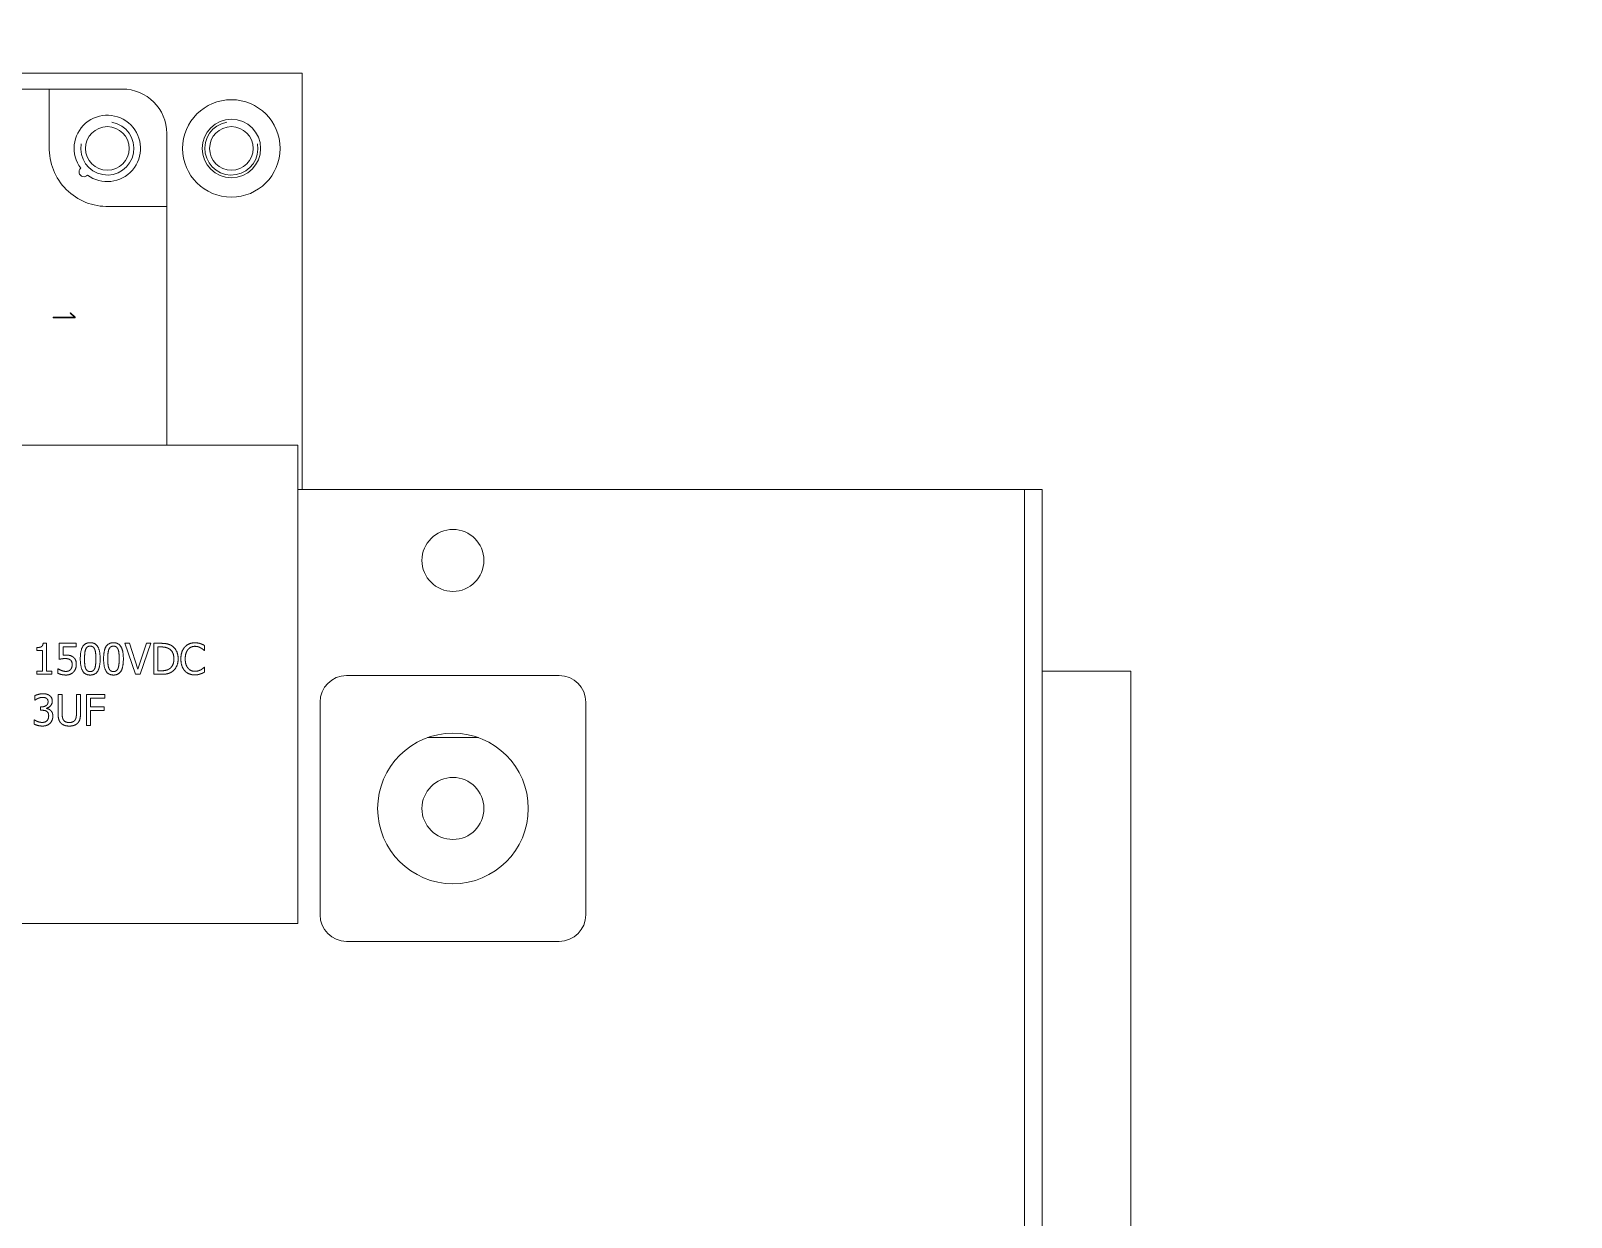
# Model space of a CAD drawing. Header units: millimetres. Extents: x 0 to 8410, y 0 to 5940.
# Drawn here: x 3634.4 to 3808.2, y 4058.8 to 4192.7 of the extents above; entities that cross this region are included whole.
import ezdxf

# ---------------------------------------------------------------- set-up
doc = ezdxf.new("R2010")
doc.units = ezdxf.units.MM
doc.header["$LTSCALE"] = 10
doc.layers.add('가시적인 것(ISO)', color=3, linetype='Continuous', lineweight=5, true_color=0x00ff00)
doc.layers.add('가시적인 좁은 것(ISO)', color=3, linetype='Continuous', lineweight=5, true_color=0x00ff00)
doc.layers.add('해치(ISO)', color=7, linetype='Continuous', lineweight=5)

msp = doc.modelspace()

# ---------------------------------------------------------------- hatches: boundary and pattern name
at = {"layer": '해치(ISO)'}
h = msp.add_hatch(dxfattribs=at)
h.set_pattern_fill('ANSI31', color=256, scale=254, angle=15, style=0)
h.set_pattern_definition([(60, (0, 0), (-27.4963, 15.87501), [])])
edge = h.paths.add_edge_path()
edge.add_line((3209.29, 3686.73), (3249.29, 3686.73))
edge.add_line((3249.29, 3686.73), (3249.29, 3688.73))
edge.add_ellipse((3246.29, 3688.73), major_axis=(3, 0), ratio=1, start_angle=0, end_angle=90)
edge.add_line((3246.29, 3691.73), (3218.79, 3691.73))
edge.add_ellipse((3218.79, 3696.23), major_axis=(0, -4.5), ratio=1, start_angle=270, end_angle=360, ccw=False)
edge.add_line((3214.29, 3696.23), (3214.29, 3723.73))
edge.add_ellipse((3211.29, 3723.73), major_axis=(3, 0), ratio=1, start_angle=0, end_angle=90)
edge.add_line((3211.29, 3726.73), (3209.29, 3726.73))
edge.add_line((3209.29, 3726.73), (3209.29, 3686.73))
edge = h.paths.add_edge_path()
edge.add_ellipse((4495.19, 3696.23), major_axis=(4.5, 0), ratio=1, start_angle=270, end_angle=360)
edge.add_line((4499.69, 3696.23), (4499.69, 3723.73))
edge.add_ellipse((4502.69, 3723.73), major_axis=(0, 3), ratio=1, start_angle=0, end_angle=90, ccw=False)
edge.add_line((4502.69, 3726.73), (4504.69, 3726.73))
edge.add_line((4504.69, 3726.73), (4504.69, 3686.73))
edge.add_line((4504.69, 3686.73), (4464.69, 3686.73))
edge.add_line((4464.69, 3686.73), (4464.69, 3688.73))
edge.add_ellipse((4467.69, 3688.73), major_axis=(0, 3), ratio=1, start_angle=0, end_angle=90, ccw=False)
edge.add_line((4467.69, 3691.73), (4495.19, 3691.73))
edge = h.paths.add_edge_path()
edge.add_ellipse((3218.79, 4372.63), major_axis=(-4.5, 0), ratio=1, start_angle=270, end_angle=360)
edge.add_line((3214.29, 4372.63), (3214.29, 4345.13))
edge.add_ellipse((3211.29, 4345.13), major_axis=(0, -3), ratio=1, start_angle=0, end_angle=90, ccw=False)
edge.add_line((3211.29, 4342.13), (3209.29, 4342.13))
edge.add_line((3209.29, 4342.13), (3209.29, 4382.13))
edge.add_line((3209.29, 4382.13), (3249.29, 4382.13))
edge.add_line((3249.29, 4382.13), (3249.29, 4380.13))
edge.add_ellipse((3246.29, 4380.13), major_axis=(0, -3), ratio=1, start_angle=0, end_angle=90, ccw=False)
edge.add_line((3246.29, 4377.13), (3218.79, 4377.13))
edge = h.paths.add_edge_path()
edge.add_line((4467.69, 4377.13), (4495.19, 4377.13))
edge.add_ellipse((4495.19, 4372.63), major_axis=(0, 4.5), ratio=1, start_angle=270, end_angle=360, ccw=False)
edge.add_line((4499.69, 4372.63), (4499.69, 4345.13))
edge.add_ellipse((4502.69, 4345.13), major_axis=(-3, 0), ratio=1, start_angle=0, end_angle=90)
edge.add_line((4502.69, 4342.13), (4504.69, 4342.13))
edge.add_line((4504.69, 4342.13), (4504.69, 4382.13))
edge.add_line((4504.69, 4382.13), (4464.69, 4382.13))
edge.add_line((4464.69, 4382.13), (4464.69, 4380.13))
edge.add_ellipse((4467.69, 4380.13), major_axis=(-3, 0), ratio=1, start_angle=0, end_angle=90)

# ---------------------------------------------------------------- linework, layer by layer
at = {"layer": '가시적인 것(ISO)'}
for p, q in [((3664.99, 4187.93), (3383.99, 4187.93)), ((3664.99, 4140.93), (3664.99, 4187.93)), ((3636.44, 4186.13), (3601.54, 4186.13)), ((3636.44, 4186.13), (3644.69, 4186.13)), ((3636.44, 4179.61), (3636.44, 4186.13)), ((3649.69, 4181.13), (3649.69, 4172.88)), ((3649.69, 4172.88), (3643.17, 4172.88)), ((3649.69, 4145.93), (3649.69, 4172.88)), ((3639.3, 4160.38), (3636.87, 4160.38)), ((3636.87, 4160.38), (3636.87, 4160.32)), ((3636.87, 4160.32), (3639.37, 4160.32)), ((3638.84, 4160.87), (3638.8, 4160.83)), ((3638.8, 4160.83), (3639.3, 4160.38)), ((3639.37, 4160.38), (3638.84, 4160.87)), ((3639.37, 4160.32), (3639.37, 4160.38)), ((3624.49, 4145.93), (3664.49, 4145.93)), ((3664.49, 4091.93), (3664.49, 4145.93)), ((3664.49, 4140.93), (3744.49, 4140.93)), ((3746.49, 4140.93), (3744.49, 4140.93)), ((3748.49, 4140.93), (3746.49, 4140.93)), ((3746.49, 4135.93), (3746.49, 4140.93)), ((3748.49, 4140.93), (3748.49, 4135.93)), ((3746.49, 3980.93), (3746.49, 4135.93)), ((3748.49, 3980.93), (3748.49, 4135.93)), ((3635.74, 4123.58), (3636.11, 4123.58)), ((3636.11, 4123.58), (3636.11, 4120.42)), ((3637.55, 4123.57), (3639.47, 4123.57)), ((3637.55, 4121.76), (3637.55, 4123.57)), ((3639.47, 4123.57), (3639.47, 4123.16)), ((3644.98, 4123.57), (3645.48, 4123.57)), ((3646.18, 4120.07), (3644.98, 4123.57)), ((3645.48, 4123.57), (3646.45, 4120.66)), ((3646.45, 4120.66), (3647.42, 4123.57)), ((3647.89, 4123.57), (3646.68, 4120.07)), ((3647.42, 4123.57), (3647.89, 4123.57)), ((3648.22, 4123.57), (3649.02, 4123.57)), ((3648.22, 4120.07), (3648.22, 4123.57)), ((3649.04, 4123.16), (3648.69, 4123.16)), ((3648.69, 4123.16), (3648.69, 4120.47)), ((3653.94, 4123.33), (3653.94, 4122.77)), ((3635.02, 4122.77), (3635.02, 4123.09)), ((3635.66, 4122.77), (3635.02, 4122.77)), ((3635.66, 4120.42), (3635.66, 4122.77)), ((3638, 4123.16), (3638, 4122.22)), ((3639.47, 4123.16), (3638, 4123.16)), ((3653.94, 4122.77), (3653.91, 4122.77)), ((3635.02, 4120.42), (3635.66, 4120.42)), ((3635.02, 4120.07), (3635.02, 4120.42)), ((3636.73, 4120.07), (3635.02, 4120.07)), ((3636.11, 4120.42), (3636.73, 4120.42)), ((3636.73, 4120.42), (3636.73, 4120.07)), ((3637.41, 4120.69), (3637.44, 4120.69)), ((3637.41, 4120.19), (3637.41, 4120.69)), ((3646.68, 4120.07), (3646.18, 4120.07)), ((3649.03, 4120.07), (3648.22, 4120.07)), ((3648.69, 4120.47), (3649.04, 4120.47)), ((3653.91, 4120.86), (3653.94, 4120.86)), ((3653.94, 4120.86), (3653.94, 4120.31)), ((3669.99, 4119.93), (3693.99, 4119.93)), ((3748.49, 4120.43), (3758.49, 4120.43)), ((3758.49, 4120.43), (3758.49, 3911.43)), ((3634.81, 4117.17), (3634.81, 4117.66)), ((3634.84, 4117.17), (3634.81, 4117.17)), ((3635.43, 4116.4), (3635.59, 4116.4)), ((3635.43, 4116.01), (3635.43, 4116.4)), ((3636.13, 4116.25), (3636.13, 4116.22)), ((3637.43, 4117.8), (3637.89, 4117.8)), ((3637.43, 4115.62), (3637.43, 4117.8)), ((3637.89, 4117.8), (3637.89, 4115.62)), ((3639.5, 4117.8), (3639.96, 4117.8)), ((3639.5, 4115.61), (3639.5, 4117.8)), ((3639.96, 4117.8), (3639.96, 4115.62)), ((3640.63, 4117.8), (3642.72, 4117.8)), ((3640.63, 4114.3), (3640.63, 4117.8)), ((3641.09, 4117.39), (3641.09, 4116.4)), ((3642.72, 4117.39), (3641.09, 4117.39)), ((3641.09, 4116.4), (3642.65, 4116.4)), ((3642.65, 4116.4), (3642.65, 4115.99)), ((3642.72, 4117.8), (3642.72, 4117.39)), ((3666.99, 4092.93), (3666.99, 4116.93)), ((3696.99, 4116.93), (3696.99, 4092.93)), ((3634.72, 4114.94), (3634.75, 4114.94)), ((3634.72, 4114.45), (3634.72, 4114.94)), ((3635.63, 4116.01), (3635.43, 4116.01)), ((3641.09, 4115.99), (3641.09, 4114.3)), ((3642.65, 4115.99), (3641.09, 4115.99)), ((3641.09, 4114.3), (3640.63, 4114.3)), ((3679.12, 4112.93), (3684.86, 4112.93)), ((3664.49, 4091.93), (3624.49, 4091.93)), ((3693.99, 4089.93), (3669.99, 4089.93))]:
    msp.add_line(p, q, dxfattribs=at)
for centre, radius in [((3656.99, 4179.43), 5.5), ((3656.99, 4179.43), 3.3), ((3642.99, 4179.43), 2.46), ((3656.99, 4179.43), 2.46), ((3681.99, 4132.93), 3.5), ((3681.99, 4104.93), 8.5), ((3681.99, 4104.93), 3.5)]:
    msp.add_circle(centre, radius, dxfattribs=at)
for centre, radius, start, end in [((3644.69, 4181.13), 5, 0, 90), ((3642.99, 4179.43), 3.75, 233.3287, 216.6713), ((3642.99, 4179.43), 6.55, 178.4273, 271.5727), ((3640.34, 4176.78), 0.545, 130.8357, 319.1643), ((3669.99, 4116.93), 3, 90, 180), ((3693.99, 4116.93), 3, 0, 90), ((3669.99, 4092.93), 3, 180, 270), ((3693.99, 4092.93), 3, 270, 0)]:
    msp.add_arc(centre, radius, start, end, dxfattribs=at)
for points in [[(3635.02, 4123.09), (3635.38, 4123.09), (3635.72, 4123.29), (3635.74, 4123.58)], [(3639.94, 4121.81), (3639.94, 4122.76), (3640.49, 4123.64), (3641.06, 4123.64)], [(3641.06, 4123.25), (3640.86, 4123.25), (3640.61, 4123.06), (3640.54, 4122.88)], [(3641.06, 4123.64), (3641.64, 4123.64), (3642.18, 4122.73), (3642.18, 4121.82)], [(3641.57, 4122.89), (3641.5, 4123.06), (3641.26, 4123.25), (3641.06, 4123.25)], [(3642.57, 4121.81), (3642.57, 4122.76), (3643.11, 4123.64), (3643.69, 4123.64)], [(3643.69, 4123.25), (3643.49, 4123.25), (3643.24, 4123.06), (3643.16, 4122.88)], [(3643.69, 4123.64), (3644.26, 4123.64), (3644.8, 4122.73), (3644.8, 4121.82)], [(3644.2, 4122.89), (3644.13, 4123.06), (3643.88, 4123.25), (3643.69, 4123.25)], [(3649.02, 4123.57), (3649.51, 4123.57), (3650.08, 4123.42), (3650.27, 4123.29)], [(3649.97, 4122.95), (3649.78, 4123.06), (3649.36, 4123.16), (3649.04, 4123.16)], [(3650.27, 4123.29), (3650.61, 4123.06), (3650.98, 4122.32), (3650.98, 4121.81)], [(3651.73, 4123.15), (3651.94, 4123.38), (3652.51, 4123.63), (3652.86, 4123.63)], [(3652.86, 4123.23), (3652.64, 4123.23), (3652.24, 4123.05), (3652.09, 4122.87)], [(3652.86, 4123.63), (3653.04, 4123.63), (3653.35, 4123.58), (3653.48, 4123.54)], [(3653.51, 4123.06), (3653.38, 4123.14), (3653.07, 4123.23), (3652.86, 4123.23)], [(3653.48, 4123.54), (3653.59, 4123.5), (3653.83, 4123.4), (3653.94, 4123.33)], [(3638.25, 4121.85), (3638.05, 4121.85), (3637.67, 4121.79), (3637.55, 4121.76)], [(3638, 4122.22), (3638.09, 4122.23), (3638.25, 4122.24), (3638.32, 4122.24)], [(3638.82, 4121.69), (3638.72, 4121.77), (3638.42, 4121.85), (3638.25, 4121.85)], [(3638.32, 4122.24), (3638.59, 4122.24), (3638.96, 4122.15), (3639.13, 4122.02)], [(3639.02, 4121.18), (3639.02, 4121.37), (3638.92, 4121.61), (3638.82, 4121.69)], [(3639.13, 4122.02), (3639.31, 4121.89), (3639.49, 4121.5), (3639.49, 4121.18)], [(3641.06, 4119.99), (3640.48, 4119.99), (3639.94, 4120.89), (3639.94, 4121.81)], [(3640.54, 4122.88), (3640.47, 4122.7), (3640.42, 4122.16), (3640.42, 4121.81)], [(3640.42, 4121.81), (3640.42, 4121.45), (3640.46, 4120.95), (3640.53, 4120.76)], [(3642.18, 4121.82), (3642.18, 4120.88), (3641.63, 4119.99), (3641.06, 4119.99)], [(3641.7, 4121.82), (3641.7, 4122.18), (3641.64, 4122.71), (3641.57, 4122.89)], [(3641.58, 4120.75), (3641.64, 4120.92), (3641.7, 4121.46), (3641.7, 4121.82)], [(3643.69, 4119.99), (3643.11, 4119.99), (3642.57, 4120.89), (3642.57, 4121.81)], [(3643.16, 4122.88), (3643.09, 4122.7), (3643.04, 4122.16), (3643.04, 4121.81)], [(3643.04, 4121.81), (3643.04, 4121.45), (3643.09, 4120.95), (3643.16, 4120.76)], [(3644.8, 4121.82), (3644.8, 4120.88), (3644.26, 4119.99), (3643.69, 4119.99)], [(3644.33, 4121.82), (3644.33, 4122.18), (3644.27, 4122.71), (3644.2, 4122.89)], [(3644.2, 4120.75), (3644.27, 4120.92), (3644.33, 4121.46), (3644.33, 4121.82)], [(3650.5, 4121.82), (3650.5, 4122.22), (3650.23, 4122.79), (3649.97, 4122.95)], [(3650.01, 4120.7), (3650.25, 4120.87), (3650.5, 4121.41), (3650.5, 4121.82)], [(3650.98, 4121.81), (3650.98, 4121.33), (3650.6, 4120.56), (3650.27, 4120.35)], [(3651.29, 4121.81), (3651.29, 4122.25), (3651.51, 4122.91), (3651.73, 4123.15)], [(3651.73, 4120.46), (3651.52, 4120.69), (3651.29, 4121.37), (3651.29, 4121.81)], [(3652.09, 4122.87), (3651.94, 4122.69), (3651.78, 4122.15), (3651.78, 4121.81)], [(3651.78, 4121.81), (3651.78, 4121.45), (3651.95, 4120.93), (3652.1, 4120.76)], [(3653.91, 4122.77), (3653.85, 4122.83), (3653.65, 4122.99), (3653.51, 4123.06)], [(3638.33, 4119.99), (3638.08, 4119.99), (3637.59, 4120.1), (3637.41, 4120.19)], [(3637.44, 4120.69), (3637.5, 4120.65), (3637.7, 4120.55), (3637.82, 4120.5)], [(3637.82, 4120.5), (3637.96, 4120.45), (3638.19, 4120.4), (3638.33, 4120.4)], [(3638.33, 4120.4), (3638.48, 4120.4), (3638.74, 4120.5), (3638.84, 4120.61)], [(3639.18, 4120.34), (3639.04, 4120.18), (3638.6, 4119.99), (3638.33, 4119.99)], [(3638.84, 4120.61), (3638.93, 4120.72), (3639.02, 4120.99), (3639.02, 4121.18)], [(3639.49, 4121.18), (3639.49, 4120.93), (3639.33, 4120.5), (3639.18, 4120.34)], [(3640.53, 4120.76), (3640.6, 4120.58), (3640.86, 4120.38), (3641.06, 4120.38)], [(3641.06, 4120.38), (3641.25, 4120.38), (3641.5, 4120.57), (3641.58, 4120.75)], [(3643.16, 4120.76), (3643.23, 4120.58), (3643.48, 4120.38), (3643.69, 4120.38)], [(3643.69, 4120.38), (3643.88, 4120.38), (3644.13, 4120.57), (3644.2, 4120.75)], [(3650.27, 4120.35), (3650, 4120.18), (3649.45, 4120.07), (3649.03, 4120.07)], [(3649.04, 4120.47), (3649.35, 4120.47), (3649.82, 4120.57), (3650.01, 4120.7)], [(3652.86, 4120), (3652.52, 4120), (3651.94, 4120.23), (3651.73, 4120.46)], [(3652.1, 4120.76), (3652.25, 4120.58), (3652.64, 4120.41), (3652.86, 4120.41)], [(3652.86, 4120.41), (3653.06, 4120.41), (3653.41, 4120.51), (3653.54, 4120.58)], [(3653.48, 4120.11), (3653.33, 4120.06), (3653.07, 4120), (3652.86, 4120)], [(3653.94, 4120.31), (3653.83, 4120.25), (3653.62, 4120.15), (3653.48, 4120.11)], [(3653.54, 4120.58), (3653.67, 4120.65), (3653.86, 4120.81), (3653.91, 4120.86)], [(3634.81, 4117.66), (3634.97, 4117.74), (3635.49, 4117.88), (3635.73, 4117.88)], [(3635.19, 4117.36), (3635.07, 4117.31), (3634.91, 4117.21), (3634.84, 4117.17)], [(3635.69, 4117.47), (3635.56, 4117.47), (3635.31, 4117.41), (3635.19, 4117.36)], [(3635.59, 4116.4), (3635.9, 4116.4), (3636.3, 4116.7), (3636.3, 4116.98)], [(3636.12, 4117.36), (3636.03, 4117.42), (3635.81, 4117.47), (3635.69, 4117.47)], [(3635.73, 4117.88), (3635.97, 4117.88), (3636.32, 4117.78), (3636.46, 4117.68)], [(3636.3, 4116.98), (3636.3, 4117.12), (3636.2, 4117.31), (3636.12, 4117.36)], [(3636.78, 4117.03), (3636.78, 4116.74), (3636.4, 4116.31), (3636.13, 4116.25)], [(3636.13, 4116.22), (3636.24, 4116.19), (3636.49, 4116.09), (3636.6, 4115.99)], [(3636.46, 4117.68), (3636.62, 4117.57), (3636.78, 4117.25), (3636.78, 4117.03)], [(3634.75, 4114.94), (3634.9, 4114.83), (3635.4, 4114.64), (3635.64, 4114.64)], [(3636.16, 4115.88), (3636.06, 4115.96), (3635.79, 4116.01), (3635.63, 4116.01)], [(3635.64, 4114.64), (3635.79, 4114.64), (3636.08, 4114.73), (3636.18, 4114.83)], [(3636.54, 4114.55), (3636.38, 4114.4), (3635.95, 4114.23), (3635.67, 4114.23)], [(3636.37, 4115.38), (3636.37, 4115.57), (3636.26, 4115.81), (3636.16, 4115.88)], [(3636.18, 4114.83), (3636.27, 4114.94), (3636.37, 4115.19), (3636.37, 4115.38)], [(3636.84, 4115.34), (3636.84, 4115.11), (3636.68, 4114.71), (3636.54, 4114.55)], [(3636.6, 4115.99), (3636.71, 4115.89), (3636.84, 4115.57), (3636.84, 4115.34)], [(3637.76, 4114.55), (3637.58, 4114.74), (3637.43, 4115.25), (3637.43, 4115.62)], [(3638.69, 4114.23), (3638.38, 4114.23), (3637.93, 4114.39), (3637.76, 4114.55)], [(3637.89, 4115.62), (3637.89, 4115.38), (3637.96, 4115.05), (3638.04, 4114.91)], [(3638.04, 4114.91), (3638.14, 4114.77), (3638.46, 4114.63), (3638.69, 4114.63)], [(3638.69, 4114.63), (3638.91, 4114.63), (3639.25, 4114.77), (3639.35, 4114.91)], [(3639.63, 4114.55), (3639.46, 4114.39), (3639.02, 4114.23), (3638.69, 4114.23)], [(3639.35, 4114.91), (3639.43, 4115.05), (3639.5, 4115.37), (3639.5, 4115.61)], [(3639.96, 4115.62), (3639.96, 4115.25), (3639.81, 4114.73), (3639.63, 4114.55)], [(3635.67, 4114.23), (3635.41, 4114.23), (3634.89, 4114.36), (3634.72, 4114.45)]]:
    msp.add_open_spline(points, degree=2, dxfattribs=at)
at = {"layer": '가시적인 좁은 것(ISO)'}
for centre, start, end in [((3642.99, 4179.43), 170, 80), ((3656.99, 4179.43), 100, 10)]:
    msp.add_arc(centre, 3, start, end, dxfattribs=at)

doc.saveas('drawing.dxf')
